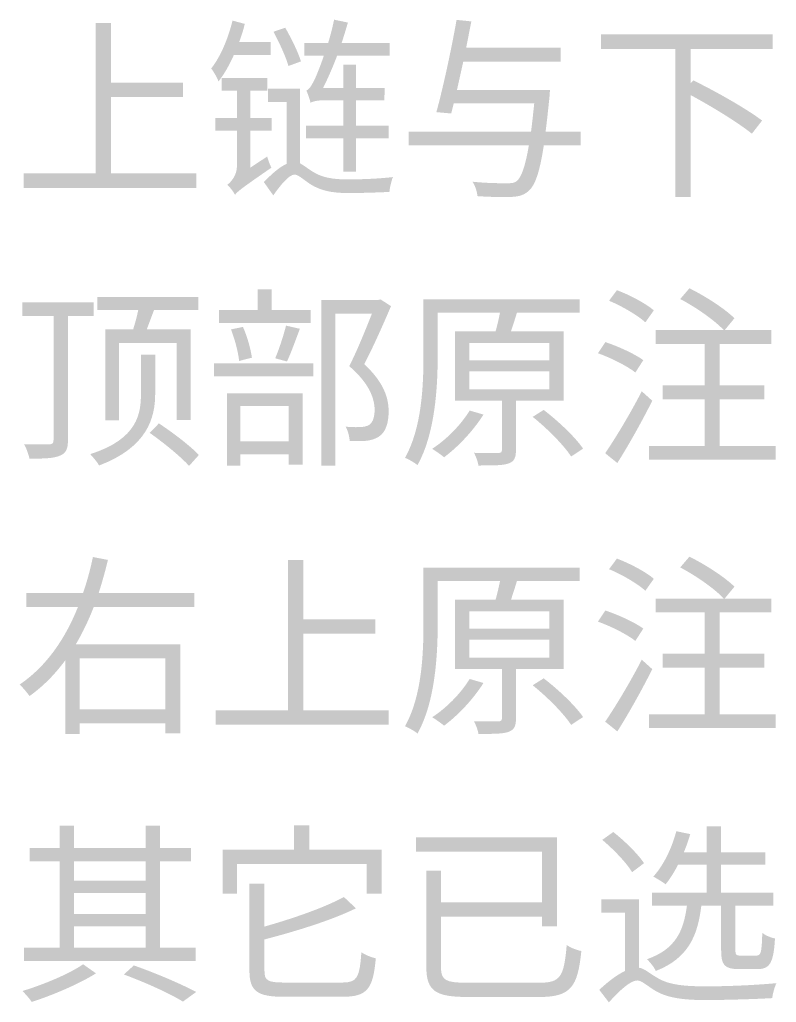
# Model space of a CAD drawing. Header units: millimetres. Extents: x -4600 to 229000, y -4300 to 19460.
# Drawn here: x 18591 to 19718, y 12172 to 13637 of the extents above; entities that cross this region are included whole.
import ezdxf

# ---------------------------------------------------------------- set-up
doc = ezdxf.new("R2010")
doc.units = ezdxf.units.MM
doc.header["$LTSCALE"] = 100
doc.layers.add('A-NOTE', color=7, linetype='Continuous', lineweight=18)

# ---------------------------------------------------------------- blocks, each defined once
blk = doc.blocks.new('A01_SHEET')
at = {"layer": 'A-NOTE'}
h = blk.add_hatch(color=256, dxfattribs=at)
edge = h.paths.add_edge_path()
edge.add_spline(control_points=[(18908.2, 13635.1), (18901.6, 13608.2), (18890.5, 13581.5), (18876.4, 13563.7)], knot_values=[0, 0, 0, 0, 1, 1, 1, 1], degree=3, periodic=0)
edge.add_spline(control_points=[(18876.4, 13563.7), (18880.1, 13559.2), (18885.9, 13549.1), (18887.3, 13544.5)], knot_values=[0, 0, 0, 0, 1, 1, 1, 1], degree=3, periodic=0)
edge.add_spline(control_points=[(18887.3, 13544.5), (18895.9, 13555.4), (18903.6, 13568.9), (18910.2, 13583.8)], knot_values=[0, 0, 0, 0, 1, 1, 1, 1], degree=3, periodic=0)
edge.add_line((18910.2, 13583.8), (18965.2, 13583.8))
edge.add_line((18965.2, 13583.8), (18965.2, 13603))
edge.add_line((18965.2, 13603), (18918, 13603))
edge.add_spline(control_points=[(18918, 13603), (18921.4, 13611.9), (18924.3, 13621), (18926.5, 13630.2)], knot_values=[0, 0, 0, 0, 1, 1, 1, 1], degree=3, periodic=0)
edge.add_line((18926.5, 13630.2), (18908.2, 13635.1))
h = blk.add_hatch(color=256, dxfattribs=at)
edge = h.paths.add_edge_path()
edge.add_line((19008.5, 13533.7), (18961.2, 13533.7))
edge.add_line((18961.2, 13533.7), (18961.2, 13513.9))
edge.add_line((18961.2, 13513.9), (18988.7, 13513.9))
edge.add_line((18988.7, 13513.9), (18988.7, 13421.6))
edge.add_spline(control_points=[(18988.7, 13421.6), (18978.1, 13416.8), (18966.4, 13406.5), (18954.9, 13394.4)], knot_values=[0, 0, 0, 0, 1, 1, 1, 1], degree=3, periodic=0)
edge.add_line((18954.9, 13394.4), (18968.9, 13374.7))
edge.add_spline(control_points=[(18968.9, 13374.7), (18980.1, 13390.4), (18992.4, 13405.6), (19000.5, 13405.6), (19006.2, 13405.6), (19013.9, 13398.2), (19023.7, 13391.6)], knot_values=[0, 0, 0, 0, 1, 1, 1, 2, 2, 2, 2], degree=3, periodic=0)
edge.add_spline(control_points=[(19023.7, 13391.6), (19038.9, 13381.8), (19056.3, 13378.1), (19080.4, 13378.1), (19097.6, 13378.1), (19126.8, 13379), (19142, 13379.8)], knot_values=[0, 0, 0, 0, 1, 1, 1, 2, 2, 2, 2], degree=3, periodic=0)
edge.add_spline(control_points=[(19142, 13379.8), (19142.3, 13385.8), (19144.9, 13396.1), (19147.1, 13401.9)], knot_values=[0, 0, 0, 0, 1, 1, 1, 1], degree=3, periodic=0)
edge.add_spline(control_points=[(19147.1, 13401.9), (19128.2, 13399.6), (19098.7, 13398.4), (19080.7, 13398.4), (19058.3, 13398.4), (19041.4, 13401), (19027.4, 13410.2), (19019.4, 13415.3), (19013.6, 13419.9), (19008.5, 13422.5)], knot_values=[0, 0, 0, 0, 1, 1, 1, 2, 2, 2, 3, 3, 3, 3], degree=3, periodic=0)
edge.add_line((19008.5, 13422.5), (19008.5, 13533.7))
edge = h.paths.add_edge_path(flags=0)
edge.add_line((19017.7, 13478.4), (19017.7, 13459.5))
edge.add_line((19017.7, 13459.5), (19073.2, 13459.5))
edge.add_line((19073.2, 13459.5), (19073.2, 13410.2))
edge.add_line((19073.2, 13410.2), (19092.4, 13410.2))
edge.add_line((19092.4, 13410.2), (19092.4, 13459.5))
edge.add_line((19092.4, 13459.5), (19140.8, 13459.5))
edge.add_line((19140.8, 13459.5), (19140.8, 13478.4))
edge.add_line((19140.8, 13478.4), (19092.4, 13478.4))
edge.add_line((19092.4, 13478.4), (19092.4, 13516.5))
edge.add_line((19092.4, 13516.5), (19134.5, 13516.5))
edge.add_line((19134.5, 13516.5), (19134.8, 13534.8))
edge.add_line((19134.8, 13534.8), (19092.4, 13534.8))
edge.add_line((19092.4, 13534.8), (19092.4, 13569.2))
edge.add_line((19092.4, 13569.2), (19073.2, 13569.2))
edge.add_line((19073.2, 13569.2), (19073.2, 13534.8))
edge.add_line((19073.2, 13534.8), (19043.2, 13534.8))
edge.add_spline(control_points=[(19043.2, 13534.8), (19050.3, 13549.1), (19057.5, 13565.5), (19064.1, 13582.9)], knot_values=[0, 0, 0, 0, 1, 1, 1, 1], degree=3, periodic=0)
edge.add_line((19064.1, 13582.9), (19142.3, 13582.9))
edge.add_line((19142.3, 13582.9), (19142.3, 13601.6))
edge.add_line((19142.3, 13601.6), (19070.7, 13601.6))
edge.add_spline(control_points=[(19070.7, 13601.6), (19074.1, 13611.9), (19077.2, 13622.2), (19080.1, 13632.2)], knot_values=[0, 0, 0, 0, 1, 1, 1, 1], degree=3, periodic=0)
edge.add_line((19080.1, 13632.2), (19059.5, 13636.5))
edge.add_spline(control_points=[(19059.5, 13636.5), (19057.2, 13624.8), (19054, 13612.7), (19050.6, 13601.6)], knot_values=[0, 0, 0, 0, 1, 1, 1, 1], degree=3, periodic=0)
edge.add_line((19050.6, 13601.6), (19015.1, 13601.6))
edge.add_line((19015.1, 13601.6), (19015.1, 13582.9))
edge.add_line((19015.1, 13582.9), (19044.3, 13582.9))
edge.add_spline(control_points=[(19044.3, 13582.9), (19039.1, 13567.5), (19034, 13555.2), (19031.7, 13550)], knot_values=[0, 0, 0, 0, 1, 1, 1, 1], degree=3, periodic=0)
edge.add_spline(control_points=[(19031.7, 13550), (19026.8, 13539.7), (19022.8, 13532.2), (19018.2, 13531.1)], knot_values=[0, 0, 0, 0, 1, 1, 1, 1], degree=3, periodic=0)
edge.add_spline(control_points=[(19018.2, 13531.1), (19020.5, 13525.9), (19023.7, 13516.5), (19024.5, 13512.5)], knot_values=[0, 0, 0, 0, 1, 1, 1, 1], degree=3, periodic=0)
edge.add_spline(control_points=[(19024.5, 13512.5), (19027.1, 13514.8), (19036, 13516.5), (19046.9, 13516.5)], knot_values=[0, 0, 0, 0, 1, 1, 1, 1], degree=3, periodic=0)
edge.add_line((19046.9, 13516.5), (19073.2, 13516.5))
edge.add_line((19073.2, 13516.5), (19073.2, 13478.4))
edge.add_line((19073.2, 13478.4), (19017.7, 13478.4))
h = blk.add_hatch(color=256, dxfattribs=at)
edge = h.paths.add_edge_path()
edge.add_spline(control_points=[(19242, 13636.2), (19234.5, 13593.3), (19221.6, 13533.7), (19211.9, 13498.7)], knot_values=[0, 0, 0, 0, 1, 1, 1, 1], degree=3, periodic=0)
edge.add_line((19211.9, 13498.7), (19234, 13496.7))
edge.add_line((19234, 13496.7), (19237.7, 13511.6))
edge.add_line((19237.7, 13511.6), (19357.7, 13511.6))
edge.add_spline(control_points=[(19357.7, 13511.6), (19356, 13495.6), (19354.6, 13481.8), (19352.9, 13469.5)], knot_values=[0, 0, 0, 0, 1, 1, 1, 1], degree=3, periodic=0)
edge.add_line((19352.9, 13469.5), (19170.6, 13469.5))
edge.add_line((19170.6, 13469.5), (19170.6, 13449.1))
edge.add_line((19170.6, 13449.1), (19349.7, 13449.1))
edge.add_spline(control_points=[(19349.7, 13449.1), (19344.5, 13418.2), (19338.8, 13402.2), (19331.9, 13396.1)], knot_values=[0, 0, 0, 0, 1, 1, 1, 1], degree=3, periodic=0)
edge.add_spline(control_points=[(19331.9, 13396.1), (19328.2, 13393), (19324.2, 13392.7), (19317, 13392.7), (19309, 13392.7), (19287.5, 13392.7), (19265.8, 13395)], knot_values=[0, 0, 0, 0, 1, 1, 1, 2, 2, 2, 2], degree=3, periodic=0)
edge.add_spline(control_points=[(19265.8, 13395), (19269.8, 13389), (19272.6, 13379.8), (19273.2, 13373.5)], knot_values=[0, 0, 0, 0, 1, 1, 1, 1], degree=3, periodic=0)
edge.add_spline(control_points=[(19273.2, 13373.5), (19293.8, 13372.1), (19314.5, 13371.8), (19324.8, 13372.4)], knot_values=[0, 0, 0, 0, 1, 1, 1, 1], degree=3, periodic=0)
edge.add_spline(control_points=[(19324.8, 13372.4), (19336.2, 13373.2), (19343.1, 13375.2), (19350.6, 13382.4), (19359.7, 13391.3), (19366, 13410.5), (19372, 13449.1)], knot_values=[0, 0, 0, 0, 1, 1, 1, 2, 2, 2, 2], degree=3, periodic=0)
edge.add_line((19372, 13449.1), (19427.1, 13449.1))
edge.add_line((19427.1, 13449.1), (19427.1, 13469.5))
edge.add_line((19427.1, 13469.5), (19374.6, 13469.5))
edge.add_spline(control_points=[(19374.6, 13469.5), (19376.6, 13484.4), (19378.3, 13501.3), (19380.4, 13521.1), (19380.6, 13524.2), (19381.2, 13531.7), (19381.2, 13531.7)], knot_values=[0, 0, 0, 0, 1, 1, 1, 2, 2, 2, 2], degree=3, periodic=0)
edge.add_line((19381.2, 13531.7), (19242.6, 13531.7))
edge.add_line((19242.6, 13531.7), (19252, 13574.1))
edge.add_line((19252, 13574.1), (19397, 13574.1))
edge.add_line((19397, 13574.1), (19397, 13594.7))
edge.add_line((19397, 13594.7), (19256.3, 13594.7))
edge.add_line((19256.3, 13594.7), (19264, 13633.9))
edge.add_line((19264, 13633.9), (19242, 13636.2))
for points in [[(18704.5, 13631.4), (18704.5, 13407.3), (18596.8, 13407.3), (18596.8, 13385.8), (18854.4, 13385.8), (18854.4, 13407.3), (18727.1, 13407.3), (18727.1, 13521.3), (18834.6, 13521.3), (18834.6, 13542.8), (18727.1, 13542.8), (18727.1, 13631.4), (18704.5, 13631.4)], [(18945.5, 13234.5), (18945.5, 13203.9), (18887.9, 13203.9), (18887.9, 13184.7), (19024.8, 13184.7), (19024.8, 13203.9), (18966.4, 13203.9), (18966.4, 13234.5), (18945.5, 13234.5)], [(18880.7, 13124.5), (18880.7, 13105), (19028.8, 13105), (19028.8, 13124.5), (18880.7, 13124.5)], [(18991, 12831.4), (18991, 12607.3), (18883.3, 12607.3), (18883.3, 12585.8), (19140.8, 12585.8), (19140.8, 12607.3), (19013.6, 12607.3), (19013.6, 12721.3), (19121.1, 12721.3), (19121.1, 12742.8), (19013.6, 12742.8), (19013.6, 12831.4), (18991, 12831.4)], [(18893.3, 12399.6), (18893.3, 12333.9), (18914.8, 12333.9), (18914.8, 12378.4), (19107.9, 12378.4), (19107.9, 12333.9), (19130.2, 12333.9), (19130.2, 12399.6), (19022.8, 12399.6), (19022.8, 12435.9), (18999.6, 12435.9), (18999.6, 12399.6), (18893.3, 12399.6)]]:
    blk.add_hatch(color=256, dxfattribs=at).paths.add_polyline_path(points)
h = blk.add_hatch(color=256, dxfattribs=at)
edge = h.paths.add_edge_path()
edge.add_spline(control_points=[(18969.2, 13618.5), (18977.8, 13602.7), (18987.6, 13581.2), (18991.6, 13567.5)], knot_values=[0, 0, 0, 0, 1, 1, 1, 1], degree=3, periodic=0)
edge.add_line((18991.6, 13567.5), (19010.2, 13574.3))
edge.add_spline(control_points=[(19010.2, 13574.3), (19005.9, 13588.1), (18995.9, 13608.7), (18986.7, 13624.5)], knot_values=[0, 0, 0, 0, 1, 1, 1, 1], degree=3, periodic=0)
edge.add_line((18986.7, 13624.5), (18969.2, 13618.5))
h = blk.add_hatch(color=256, dxfattribs=at)
edge = h.paths.add_edge_path()
edge.add_line((19457.4, 13614.5), (19457.4, 13593))
edge.add_line((19457.4, 13593), (19568, 13593))
edge.add_line((19568, 13593), (19568, 13372.4))
edge.add_line((19568, 13372.4), (19590.6, 13372.4))
edge.add_line((19590.6, 13372.4), (19590.6, 13524.2))
edge.add_spline(control_points=[(19590.6, 13524.2), (19623.6, 13506.4), (19662, 13482.7), (19682, 13466.6)], knot_values=[0, 0, 0, 0, 1, 1, 1, 1], degree=3, periodic=0)
edge.add_line((19682, 13466.6), (19697.2, 13486.1))
edge.add_spline(control_points=[(19697.2, 13486.1), (19674.3, 13503.6), (19628.7, 13529.4), (19594.7, 13546)], knot_values=[0, 0, 0, 0, 1, 1, 1, 1], degree=3, periodic=0)
edge.add_line((19594.7, 13546), (19590.6, 13541.4))
edge.add_line((19590.6, 13541.4), (19590.6, 13593))
edge.add_line((19590.6, 13593), (19712.7, 13593))
edge.add_line((19712.7, 13593), (19712.7, 13614.5))
edge.add_line((19712.7, 13614.5), (19457.4, 13614.5))
h = blk.add_hatch(color=256, dxfattribs=at)
edge = h.paths.add_edge_path()
edge.add_line((18882.4, 13490.1), (18882.4, 13471.2))
edge.add_line((18882.4, 13471.2), (18914.8, 13471.2))
edge.add_line((18914.8, 13471.2), (18914.8, 13417.9))
edge.add_spline(control_points=[(18914.8, 13417.9), (18914.8, 13404.2), (18905.6, 13394.4), (18900.5, 13390.4)], knot_values=[0, 0, 0, 0, 1, 1, 1, 1], degree=3, periodic=0)
edge.add_spline(control_points=[(18900.5, 13390.4), (18904.2, 13387), (18909.9, 13379.8), (18911.9, 13375.5)], knot_values=[0, 0, 0, 0, 1, 1, 1, 1], degree=3, periodic=0)
edge.add_spline(control_points=[(18911.9, 13375.5), (18915.9, 13380.7), (18922.8, 13386.1), (18966.1, 13415.9)], knot_values=[0, 0, 0, 0, 1, 1, 1, 1], degree=3, periodic=0)
edge.add_spline(control_points=[(18966.1, 13415.9), (18964.1, 13419.9), (18961.2, 13427.4), (18959.8, 13432.5)], knot_values=[0, 0, 0, 0, 1, 1, 1, 1], degree=3, periodic=0)
edge.add_line((18959.8, 13432.5), (18934.6, 13415.9))
edge.add_line((18934.6, 13415.9), (18934.6, 13471.2))
edge.add_line((18934.6, 13471.2), (18966.4, 13471.2))
edge.add_line((18966.4, 13471.2), (18966.4, 13490.1))
edge.add_line((18966.4, 13490.1), (18934.6, 13490.1))
edge.add_line((18934.6, 13490.1), (18934.6, 13530.5))
edge.add_line((18934.6, 13530.5), (18960.1, 13530.5))
edge.add_line((18960.1, 13530.5), (18960.1, 13549.4))
edge.add_line((18960.1, 13549.4), (18892.2, 13549.4))
edge.add_line((18892.2, 13549.4), (18892.2, 13530.5))
edge.add_line((18892.2, 13530.5), (18914.8, 13530.5))
edge.add_line((18914.8, 13530.5), (18914.8, 13490.1))
edge.add_line((18914.8, 13490.1), (18882.4, 13490.1))
h = blk.add_hatch(color=256, dxfattribs=at)
edge = h.paths.add_edge_path()
edge.add_spline(control_points=[(19469.2, 13217.6), (19488.6, 13209.6), (19511.9, 13195.8), (19523.3, 13185.5)], knot_values=[0, 0, 0, 0, 1, 1, 1, 1], degree=3, periodic=0)
edge.add_line((19523.3, 13185.5), (19535.9, 13203.3))
edge.add_spline(control_points=[(19535.9, 13203.3), (19523.9, 13213.6), (19500.1, 13226.2), (19480.9, 13233.4)], knot_values=[0, 0, 0, 0, 1, 1, 1, 1], degree=3, periodic=0)
edge.add_line((19480.9, 13233.4), (19469.2, 13217.6))
h = blk.add_hatch(color=256, dxfattribs=at)
edge = h.paths.add_edge_path()
edge.add_line((19538.5, 13173.8), (19538.5, 13153.1))
edge.add_line((19538.5, 13153.1), (19611.8, 13153.1))
edge.add_line((19611.8, 13153.1), (19611.8, 13091.8))
edge.add_line((19611.8, 13091.8), (19549.1, 13091.8))
edge.add_line((19549.1, 13091.8), (19549.1, 13070.9))
edge.add_line((19549.1, 13070.9), (19611.8, 13070.9))
edge.add_line((19611.8, 13070.9), (19611.8, 13001.3))
edge.add_line((19611.8, 13001.3), (19528.8, 13001.3))
edge.add_line((19528.8, 13001.3), (19528.8, 12981))
edge.add_line((19528.8, 12981), (19717.3, 12981))
edge.add_line((19717.3, 12981), (19717.3, 13001.3))
edge.add_line((19717.3, 13001.3), (19633.9, 13001.3))
edge.add_line((19633.9, 13001.3), (19633.9, 13070.9))
edge.add_line((19633.9, 13070.9), (19700.7, 13070.9))
edge.add_line((19700.7, 13070.9), (19700.7, 13091.8))
edge.add_line((19700.7, 13091.8), (19633.9, 13091.8))
edge.add_line((19633.9, 13091.8), (19633.9, 13153.1))
edge.add_line((19633.9, 13153.1), (19711, 13153.1))
edge.add_line((19711, 13153.1), (19711, 13173.8))
edge.add_line((19711, 13173.8), (19641.4, 13173.8))
edge.add_line((19641.4, 13173.8), (19656, 13191.5))
edge.add_spline(control_points=[(19656, 13191.5), (19641.9, 13205.6), (19612.7, 13224.5), (19588.9, 13236.2)], knot_values=[0, 0, 0, 0, 1, 1, 1, 1], degree=3, periodic=0)
edge.add_line((19588.9, 13236.2), (19575.2, 13220.2))
edge.add_spline(control_points=[(19575.2, 13220.2), (19598.7, 13207.9), (19626.5, 13188.4), (19640.2, 13173.8)], knot_values=[0, 0, 0, 0, 1, 1, 1, 1], degree=3, periodic=0)
edge.add_line((19640.2, 13173.8), (19538.5, 13173.8))
h = blk.add_hatch(color=256, dxfattribs=at)
edge = h.paths.add_edge_path()
edge.add_line((18595.1, 13215.3), (18595.1, 13195))
edge.add_line((18595.1, 13195), (18641.5, 13195))
edge.add_line((18641.5, 13195), (18641.5, 13009.6))
edge.add_spline(control_points=[(18641.5, 13009.6), (18641.5, 13005), (18640.1, 13003.9), (18635.2, 13003.6), (18630.6, 13003.3), (18615.1, 13003.3), (18597.7, 13003.9)], knot_values=[0, 0, 0, 0, 1, 1, 1, 2, 2, 2, 2], degree=3, periodic=0)
edge.add_spline(control_points=[(18597.7, 13003.9), (18601.1, 12997.9), (18604.5, 12988.1), (18605.7, 12982.4)], knot_values=[0, 0, 0, 0, 1, 1, 1, 1], degree=3, periodic=0)
edge.add_spline(control_points=[(18605.7, 12982.4), (18628.6, 12982.1), (18642.6, 12983), (18650.9, 12986.7)], knot_values=[0, 0, 0, 0, 1, 1, 1, 1], degree=3, periodic=0)
edge.add_spline(control_points=[(18650.9, 12986.7), (18659.8, 12990.1), (18663, 12996.4), (18663, 13009.6)], knot_values=[0, 0, 0, 0, 1, 1, 1, 1], degree=3, periodic=0)
edge.add_line((18663, 13009.6), (18663, 13195))
edge.add_line((18663, 13195), (18701.4, 13195))
edge.add_line((18701.4, 13195), (18701.4, 13215.3))
edge.add_line((18701.4, 13215.3), (18595.1, 13215.3))
h = blk.add_hatch(color=256, dxfattribs=at)
edge = h.paths.add_edge_path()
edge.add_line((18718.6, 13174.9), (18718.6, 13039.4))
edge.add_line((18718.6, 13039.4), (18738.9, 13039.4))
edge.add_line((18738.9, 13039.4), (18738.9, 13154.6))
edge.add_line((18738.9, 13154.6), (18825.1, 13154.6))
edge.add_line((18825.1, 13154.6), (18825.1, 13040))
edge.add_line((18825.1, 13040), (18846, 13040))
edge.add_line((18846, 13040), (18846, 13174.9))
edge.add_line((18846, 13174.9), (18780.4, 13174.9))
edge.add_line((18780.4, 13174.9), (18791.3, 13203.9))
edge.add_line((18791.3, 13203.9), (18857.5, 13203.9))
edge.add_line((18857.5, 13203.9), (18857.5, 13223))
edge.add_line((18857.5, 13223), (18706.8, 13223))
edge.add_line((18706.8, 13223), (18706.8, 13203.9))
edge.add_line((18706.8, 13203.9), (18767.8, 13203.9))
edge.add_spline(control_points=[(18767.8, 13203.9), (18765.8, 13194.4), (18763, 13183.8), (18760.1, 13174.9)], knot_values=[0, 0, 0, 0, 1, 1, 1, 1], degree=3, periodic=0)
edge.add_line((18760.1, 13174.9), (18718.6, 13174.9))
edge = h.paths.add_edge_path(flags=0)
edge.add_line((18771.8, 13137.1), (18771.8, 13079.5))
edge.add_spline(control_points=[(18771.8, 13079.5), (18771.8, 13049.7), (18767, 13011.6), (18696.2, 12989)], knot_values=[0, 0, 0, 0, 1, 1, 1, 1], degree=3, periodic=0)
edge.add_spline(control_points=[(18696.2, 12989), (18700.5, 12984.4), (18706.8, 12977), (18709.4, 12972.1)], knot_values=[0, 0, 0, 0, 1, 1, 1, 1], degree=3, periodic=0)
edge.add_spline(control_points=[(18709.4, 12972.1), (18781.3, 12999.3), (18793, 13043.1), (18793, 13079.2)], knot_values=[0, 0, 0, 0, 1, 1, 1, 1], degree=3, periodic=0)
edge.add_line((18793, 13079.2), (18793, 13137.1))
edge.add_line((18793, 13137.1), (18771.8, 13137.1))
h = blk.add_hatch(color=256, dxfattribs=at)
edge = h.paths.add_edge_path()
edge.add_line((19040.6, 13218.8), (19040.6, 12972.1))
edge.add_line((19040.6, 12972.1), (19061.5, 12972.1))
edge.add_line((19061.5, 12972.1), (19061.5, 13198.4))
edge.add_line((19061.5, 13198.4), (19115.9, 13198.4))
edge.add_spline(control_points=[(19115.9, 13198.4), (19106.8, 13175.5), (19094.4, 13144.3), (19082.1, 13120.2)], knot_values=[0, 0, 0, 0, 1, 1, 1, 1], degree=3, periodic=0)
edge.add_spline(control_points=[(19082.1, 13120.2), (19111.3, 13095), (19119.6, 13073.2), (19119.9, 13055.5)], knot_values=[0, 0, 0, 0, 1, 1, 1, 1], degree=3, periodic=0)
edge.add_spline(control_points=[(19119.9, 13055.5), (19119.9, 13044.8), (19117.6, 13036.5), (19111.6, 13032.5)], knot_values=[0, 0, 0, 0, 1, 1, 1, 1], degree=3, periodic=0)
edge.add_spline(control_points=[(19111.6, 13032.5), (19108.2, 13030.5), (19103.9, 13029.7), (19099, 13029.4), (19093.6, 13029.1), (19085.3, 13029.1), (19076.7, 13030)], knot_values=[0, 0, 0, 0, 1, 1, 1, 2, 2, 2, 2], degree=3, periodic=0)
edge.add_spline(control_points=[(19076.7, 13030), (19080.4, 13023.6), (19082.4, 13014.8), (19082.7, 13008.8)], knot_values=[0, 0, 0, 0, 1, 1, 1, 1], degree=3, periodic=0)
edge.add_spline(control_points=[(19082.7, 13008.8), (19091.3, 13008.2), (19100.5, 13008.2), (19107.9, 13009), (19115.1, 13009.9), (19121.4, 13011.9), (19126.5, 13015.3), (19136.5, 13021.9), (19140.8, 13035.4), (19140.8, 13053.2), (19140.6, 13073.5), (19133.4, 13096.1), (19104.5, 13123.1)], knot_values=[0, 0, 0, 0, 1, 1, 1, 2, 2, 2, 3, 3, 3, 4, 4, 4, 4], degree=3, periodic=0)
edge.add_spline(control_points=[(19104.5, 13123.1), (19117.9, 13149.1), (19132.8, 13182.4), (19144.3, 13209.6)], knot_values=[0, 0, 0, 0, 1, 1, 1, 1], degree=3, periodic=0)
edge.add_line((19144.3, 13209.6), (19128.8, 13219.6))
edge.add_line((19128.8, 13219.6), (19125.1, 13218.8))
edge.add_line((19125.1, 13218.8), (19040.6, 13218.8))
h = blk.add_hatch(color=256, dxfattribs=at)
edge = h.paths.add_edge_path()
edge.add_line((19239.7, 13172.1), (19239.7, 13068.6))
edge.add_line((19239.7, 13068.6), (19309.6, 13068.6))
edge.add_line((19309.6, 13068.6), (19309.6, 12995.6))
edge.add_spline(control_points=[(19309.6, 12995.6), (19309.6, 12992.1), (19308.4, 12991), (19304.1, 12990.7)], knot_values=[0, 0, 0, 0, 1, 1, 1, 1], degree=3, periodic=0)
edge.add_spline(control_points=[(19304.1, 12990.7), (19299.8, 12990.7), (19285, 12990.7), (19268, 12991)], knot_values=[0, 0, 0, 0, 1, 1, 1, 1], degree=3, periodic=0)
edge.add_spline(control_points=[(19268, 12991), (19270.9, 12985.5), (19273.8, 12977.5), (19274.6, 12972.1)], knot_values=[0, 0, 0, 0, 1, 1, 1, 1], degree=3, periodic=0)
edge.add_spline(control_points=[(19274.6, 12972.1), (19297, 12972.1), (19311, 12972.1), (19319.6, 12975.2), (19328.2, 12978.4), (19330.5, 12984.1), (19330.5, 12995.3)], knot_values=[0, 0, 0, 0, 1, 1, 1, 2, 2, 2, 2], degree=3, periodic=0)
edge.add_line((19330.5, 12995.3), (19330.5, 13068.6))
edge.add_line((19330.5, 13068.6), (19401.8, 13068.6))
edge.add_line((19401.8, 13068.6), (19401.8, 13172.1))
edge.add_line((19401.8, 13172.1), (19323.1, 13172.1))
edge.add_spline(control_points=[(19323.1, 13172.1), (19325.9, 13180.6), (19329.1, 13190.4), (19331.9, 13199.8)], knot_values=[0, 0, 0, 0, 1, 1, 1, 1], degree=3, periodic=0)
edge.add_line((19331.9, 13199.8), (19425.3, 13199.8))
edge.add_line((19425.3, 13199.8), (19425.3, 13219.9))
edge.add_line((19425.3, 13219.9), (19192.7, 13219.9))
edge.add_line((19192.7, 13219.9), (19192.7, 13136.8))
edge.add_spline(control_points=[(19192.7, 13136.8), (19192.7, 13091.8), (19190.4, 13028.5), (19165.2, 12983.5)], knot_values=[0, 0, 0, 0, 1, 1, 1, 1], degree=3, periodic=0)
edge.add_spline(control_points=[(19165.2, 12983.5), (19170.4, 12981.5), (19179.8, 12976.1), (19183.8, 12972.7)], knot_values=[0, 0, 0, 0, 1, 1, 1, 1], degree=3, periodic=0)
edge.add_spline(control_points=[(19183.8, 12972.7), (19210.2, 13019.6), (19213.9, 13089.3), (19213.9, 13136.8)], knot_values=[0, 0, 0, 0, 1, 1, 1, 1], degree=3, periodic=0)
edge.add_line((19213.9, 13136.8), (19213.9, 13199.8))
edge.add_line((19213.9, 13199.8), (19306.7, 13199.8))
edge.add_spline(control_points=[(19306.7, 13199.8), (19305, 13191.5), (19302.7, 13180.9), (19300.1, 13172.1)], knot_values=[0, 0, 0, 0, 1, 1, 1, 1], degree=3, periodic=0)
edge.add_line((19300.1, 13172.1), (19239.7, 13172.1))
edge = h.paths.add_edge_path(flags=0)
edge.add_spline(control_points=[(19261.5, 13054), (19248.3, 13032.5), (19227.1, 13010.8), (19205.6, 12997)], knot_values=[0, 0, 0, 0, 1, 1, 1, 1], degree=3, periodic=0)
edge.add_spline(control_points=[(19205.6, 12997), (19210.8, 12993.9), (19219.3, 12987.8), (19223.4, 12984.4)], knot_values=[0, 0, 0, 0, 1, 1, 1, 1], degree=3, periodic=0)
edge.add_spline(control_points=[(19223.4, 12984.4), (19244.3, 12999.9), (19266.9, 13023.9), (19282.1, 13048)], knot_values=[0, 0, 0, 0, 1, 1, 1, 1], degree=3, periodic=0)
edge.add_line((19282.1, 13048), (19261.5, 13054))
edge = h.paths.add_edge_path(flags=0)
edge.add_spline(control_points=[(19355.4, 13044.6), (19376.9, 13027.4), (19401.8, 13002.4), (19412.7, 12985.5)], knot_values=[0, 0, 0, 0, 1, 1, 1, 1], degree=3, periodic=0)
edge.add_line((19412.7, 12985.5), (19430.5, 12997.3))
edge.add_spline(control_points=[(19430.5, 12997.3), (19418.7, 13014.5), (19393.5, 13038.3), (19371.8, 13054.9)], knot_values=[0, 0, 0, 0, 1, 1, 1, 1], degree=3, periodic=0)
edge.add_line((19371.8, 13054.9), (19355.4, 13044.6))
h.paths.add_polyline_path([(19260.9, 13112.5), (19380.1, 13112.5), (19380.1, 13085.8), (19260.9, 13085.8), (19260.9, 13112.5)], flags=0)
h.paths.add_polyline_path([(19260.9, 13154.9), (19380.1, 13154.9), (19380.1, 13128.8), (19260.9, 13128.8), (19260.9, 13154.9)], flags=0)
h = blk.add_hatch(color=256, dxfattribs=at)
edge = h.paths.add_edge_path()
edge.add_spline(control_points=[(18987.9, 13180.6), (18984.4, 13166.3), (18977.5, 13145.1), (18971.8, 13131.9)], knot_values=[0, 0, 0, 0, 1, 1, 1, 1], degree=3, periodic=0)
edge.add_line((18971.8, 13131.9), (18989.3, 13127.1))
edge.add_spline(control_points=[(18989.3, 13127.1), (18995.3, 13139.7), (19002.2, 13158.9), (19008.5, 13175.8)], knot_values=[0, 0, 0, 0, 1, 1, 1, 1], degree=3, periodic=0)
edge.add_line((19008.5, 13175.8), (18987.9, 13180.6))
h = blk.add_hatch(color=256, dxfattribs=at)
edge = h.paths.add_edge_path()
edge.add_spline(control_points=[(18905.9, 13174.9), (18911.7, 13160), (18916.8, 13140.8), (18918, 13127.9)], knot_values=[0, 0, 0, 0, 1, 1, 1, 1], degree=3, periodic=0)
edge.add_line((18918, 13127.9), (18937.1, 13132.8))
edge.add_spline(control_points=[(18937.1, 13132.8), (18935.4, 13145.1), (18930.3, 13164.3), (18923.7, 13178.6)], knot_values=[0, 0, 0, 0, 1, 1, 1, 1], degree=3, periodic=0)
edge.add_line((18923.7, 13178.6), (18905.9, 13174.9))
h = blk.add_hatch(color=256, dxfattribs=at)
edge = h.paths.add_edge_path()
edge.add_spline(control_points=[(19452.6, 13139.4), (19472.3, 13132.5), (19496.4, 13120.2), (19508.4, 13110.7)], knot_values=[0, 0, 0, 0, 1, 1, 1, 1], degree=3, periodic=0)
edge.add_line((19508.4, 13110.7), (19520.2, 13129.1))
edge.add_spline(control_points=[(19520.2, 13129.1), (19507.8, 13138.2), (19482.9, 13149.7), (19463.7, 13156)], knot_values=[0, 0, 0, 0, 1, 1, 1, 1], degree=3, periodic=0)
edge.add_line((19463.7, 13156), (19452.6, 13139.4))
h = blk.add_hatch(color=256, dxfattribs=at)
h.paths.add_polyline_path([(18899.9, 13079.8), (18899.9, 12971.8), (18920, 12971.8), (18920, 12988.7), (18991.9, 12988.7), (18991.9, 12973.2), (19012.8, 12973.2), (19012.8, 13079.8), (18899.9, 13079.8)])
h.paths.add_polyline_path([(18920, 13007.9), (18920, 13060.9), (18991.9, 13060.9), (18991.9, 13007.9), (18920, 13007.9)], flags=0)
h = blk.add_hatch(color=256, dxfattribs=at)
edge = h.paths.add_edge_path()
edge.add_line((19463.4, 12990.4), (19481.5, 12975.8))
edge.add_spline(control_points=[(19481.5, 12975.8), (19498.4, 13002.4), (19518.4, 13038.3), (19533.6, 13068.6)], knot_values=[0, 0, 0, 0, 1, 1, 1, 1], degree=3, periodic=0)
edge.add_line((19533.6, 13068.6), (19517.9, 13082.7))
edge.add_spline(control_points=[(19517.9, 13082.7), (19501.3, 13050.3), (19478.6, 13012.5), (19463.4, 12990.4)], knot_values=[0, 0, 0, 0, 1, 1, 1, 1], degree=3, periodic=0)
h = blk.add_hatch(color=256, dxfattribs=at)
edge = h.paths.add_edge_path()
edge.add_spline(control_points=[(18784.7, 13020.8), (18805.4, 13006.2), (18831.1, 12985.3), (18843.5, 12971.5)], knot_values=[0, 0, 0, 0, 1, 1, 1, 1], degree=3, periodic=0)
edge.add_line((18843.5, 12971.5), (18858.1, 12987.8))
edge.add_spline(control_points=[(18858.1, 12987.8), (18845.2, 13001.3), (18819.1, 13021.4), (18798.5, 13034.8)], knot_values=[0, 0, 0, 0, 1, 1, 1, 1], degree=3, periodic=0)
edge.add_line((18798.5, 13034.8), (18784.7, 13020.8))
h = blk.add_hatch(color=256, dxfattribs=at)
edge = h.paths.add_edge_path()
edge.add_spline(control_points=[(18700.2, 12835.7), (18696.5, 12817.9), (18691.6, 12799.8), (18685.6, 12782.1)], knot_values=[0, 0, 0, 0, 1, 1, 1, 1], degree=3, periodic=0)
edge.add_line((18685.6, 12782.1), (18600.8, 12782.1))
edge.add_line((18600.8, 12782.1), (18600.8, 12761.2))
edge.add_line((18600.8, 12761.2), (18677.9, 12761.2))
edge.add_spline(control_points=[(18677.9, 12761.2), (18659.5, 12715.3), (18632, 12673.5), (18591.1, 12645.7)], knot_values=[0, 0, 0, 0, 1, 1, 1, 1], degree=3, periodic=0)
edge.add_spline(control_points=[(18591.1, 12645.7), (18595.6, 12641.4), (18602.2, 12633.7), (18605.7, 12628.5)], knot_values=[0, 0, 0, 0, 1, 1, 1, 1], degree=3, periodic=0)
edge.add_spline(control_points=[(18605.7, 12628.5), (18626.6, 12643.4), (18644.1, 12661.5), (18659, 12681.8)], knot_values=[0, 0, 0, 0, 1, 1, 1, 1], degree=3, periodic=0)
edge.add_line((18659, 12681.8), (18659, 12571.8))
edge.add_line((18659, 12571.8), (18680.5, 12571.8))
edge.add_line((18680.5, 12571.8), (18680.5, 12587.8))
edge.add_line((18680.5, 12587.8), (18807.9, 12587.8))
edge.add_line((18807.9, 12587.8), (18807.9, 12573.2))
edge.add_line((18807.9, 12573.2), (18830.3, 12573.2))
edge.add_line((18830.3, 12573.2), (18830.3, 12705.6))
edge.add_line((18830.3, 12705.6), (18674.7, 12705.6))
edge.add_spline(control_points=[(18674.7, 12705.6), (18685, 12723.1), (18693.9, 12741.7), (18701.4, 12761.2)], knot_values=[0, 0, 0, 0, 1, 1, 1, 1], degree=3, periodic=0)
edge.add_line((18701.4, 12761.2), (18851.2, 12761.2))
edge.add_line((18851.2, 12761.2), (18851.2, 12782.1))
edge.add_line((18851.2, 12782.1), (18708.8, 12782.1))
edge.add_spline(control_points=[(18708.8, 12782.1), (18714, 12798.4), (18718.6, 12814.7), (18722.6, 12831.4)], knot_values=[0, 0, 0, 0, 1, 1, 1, 1], degree=3, periodic=0)
edge.add_line((18722.6, 12831.4), (18700.2, 12835.7))
h.paths.add_polyline_path([(18680.5, 12608.8), (18680.5, 12684.7), (18807.9, 12684.7), (18807.9, 12608.8), (18680.5, 12608.8)], flags=0)
h = blk.add_hatch(color=256, dxfattribs=at)
edge = h.paths.add_edge_path()
edge.add_spline(control_points=[(19469.2, 12817.6), (19488.6, 12809.6), (19511.9, 12795.8), (19523.3, 12785.5)], knot_values=[0, 0, 0, 0, 1, 1, 1, 1], degree=3, periodic=0)
edge.add_line((19523.3, 12785.5), (19535.9, 12803.3))
edge.add_spline(control_points=[(19535.9, 12803.3), (19523.9, 12813.6), (19500.1, 12826.2), (19480.9, 12833.4)], knot_values=[0, 0, 0, 0, 1, 1, 1, 1], degree=3, periodic=0)
edge.add_line((19480.9, 12833.4), (19469.2, 12817.6))
h = blk.add_hatch(color=256, dxfattribs=at)
edge = h.paths.add_edge_path()
edge.add_line((19538.5, 12773.8), (19538.5, 12753.1))
edge.add_line((19538.5, 12753.1), (19611.8, 12753.1))
edge.add_line((19611.8, 12753.1), (19611.8, 12691.8))
edge.add_line((19611.8, 12691.8), (19549.1, 12691.8))
edge.add_line((19549.1, 12691.8), (19549.1, 12670.9))
edge.add_line((19549.1, 12670.9), (19611.8, 12670.9))
edge.add_line((19611.8, 12670.9), (19611.8, 12601.3))
edge.add_line((19611.8, 12601.3), (19528.8, 12601.3))
edge.add_line((19528.8, 12601.3), (19528.8, 12581))
edge.add_line((19528.8, 12581), (19717.3, 12581))
edge.add_line((19717.3, 12581), (19717.3, 12601.3))
edge.add_line((19717.3, 12601.3), (19633.9, 12601.3))
edge.add_line((19633.9, 12601.3), (19633.9, 12670.9))
edge.add_line((19633.9, 12670.9), (19700.7, 12670.9))
edge.add_line((19700.7, 12670.9), (19700.7, 12691.8))
edge.add_line((19700.7, 12691.8), (19633.9, 12691.8))
edge.add_line((19633.9, 12691.8), (19633.9, 12753.1))
edge.add_line((19633.9, 12753.1), (19711, 12753.1))
edge.add_line((19711, 12753.1), (19711, 12773.8))
edge.add_line((19711, 12773.8), (19641.4, 12773.8))
edge.add_line((19641.4, 12773.8), (19656, 12791.5))
edge.add_spline(control_points=[(19656, 12791.5), (19641.9, 12805.6), (19612.7, 12824.5), (19588.9, 12836.2)], knot_values=[0, 0, 0, 0, 1, 1, 1, 1], degree=3, periodic=0)
edge.add_line((19588.9, 12836.2), (19575.2, 12820.2))
edge.add_spline(control_points=[(19575.2, 12820.2), (19598.7, 12807.9), (19626.5, 12788.4), (19640.2, 12773.8)], knot_values=[0, 0, 0, 0, 1, 1, 1, 1], degree=3, periodic=0)
edge.add_line((19640.2, 12773.8), (19538.5, 12773.8))
h = blk.add_hatch(color=256, dxfattribs=at)
edge = h.paths.add_edge_path()
edge.add_line((19239.7, 12772.1), (19239.7, 12668.6))
edge.add_line((19239.7, 12668.6), (19309.6, 12668.6))
edge.add_line((19309.6, 12668.6), (19309.6, 12595.6))
edge.add_spline(control_points=[(19309.6, 12595.6), (19309.6, 12592.1), (19308.4, 12591), (19304.1, 12590.7)], knot_values=[0, 0, 0, 0, 1, 1, 1, 1], degree=3, periodic=0)
edge.add_spline(control_points=[(19304.1, 12590.7), (19299.8, 12590.7), (19285, 12590.7), (19268, 12591)], knot_values=[0, 0, 0, 0, 1, 1, 1, 1], degree=3, periodic=0)
edge.add_spline(control_points=[(19268, 12591), (19270.9, 12585.5), (19273.8, 12577.5), (19274.6, 12572.1)], knot_values=[0, 0, 0, 0, 1, 1, 1, 1], degree=3, periodic=0)
edge.add_spline(control_points=[(19274.6, 12572.1), (19297, 12572.1), (19311, 12572.1), (19319.6, 12575.2), (19328.2, 12578.4), (19330.5, 12584.1), (19330.5, 12595.3)], knot_values=[0, 0, 0, 0, 1, 1, 1, 2, 2, 2, 2], degree=3, periodic=0)
edge.add_line((19330.5, 12595.3), (19330.5, 12668.6))
edge.add_line((19330.5, 12668.6), (19401.8, 12668.6))
edge.add_line((19401.8, 12668.6), (19401.8, 12772.1))
edge.add_line((19401.8, 12772.1), (19323.1, 12772.1))
edge.add_spline(control_points=[(19323.1, 12772.1), (19325.9, 12780.6), (19329.1, 12790.4), (19331.9, 12799.8)], knot_values=[0, 0, 0, 0, 1, 1, 1, 1], degree=3, periodic=0)
edge.add_line((19331.9, 12799.8), (19425.3, 12799.8))
edge.add_line((19425.3, 12799.8), (19425.3, 12819.9))
edge.add_line((19425.3, 12819.9), (19192.7, 12819.9))
edge.add_line((19192.7, 12819.9), (19192.7, 12736.8))
edge.add_spline(control_points=[(19192.7, 12736.8), (19192.7, 12691.8), (19190.4, 12628.5), (19165.2, 12583.5)], knot_values=[0, 0, 0, 0, 1, 1, 1, 1], degree=3, periodic=0)
edge.add_spline(control_points=[(19165.2, 12583.5), (19170.4, 12581.5), (19179.8, 12576.1), (19183.8, 12572.7)], knot_values=[0, 0, 0, 0, 1, 1, 1, 1], degree=3, periodic=0)
edge.add_spline(control_points=[(19183.8, 12572.7), (19210.2, 12619.6), (19213.9, 12689.3), (19213.9, 12736.8)], knot_values=[0, 0, 0, 0, 1, 1, 1, 1], degree=3, periodic=0)
edge.add_line((19213.9, 12736.8), (19213.9, 12799.8))
edge.add_line((19213.9, 12799.8), (19306.7, 12799.8))
edge.add_spline(control_points=[(19306.7, 12799.8), (19305, 12791.5), (19302.7, 12780.9), (19300.1, 12772.1)], knot_values=[0, 0, 0, 0, 1, 1, 1, 1], degree=3, periodic=0)
edge.add_line((19300.1, 12772.1), (19239.7, 12772.1))
edge = h.paths.add_edge_path(flags=0)
edge.add_spline(control_points=[(19261.5, 12654), (19248.3, 12632.5), (19227.1, 12610.8), (19205.6, 12597)], knot_values=[0, 0, 0, 0, 1, 1, 1, 1], degree=3, periodic=0)
edge.add_spline(control_points=[(19205.6, 12597), (19210.8, 12593.9), (19219.3, 12587.8), (19223.4, 12584.4)], knot_values=[0, 0, 0, 0, 1, 1, 1, 1], degree=3, periodic=0)
edge.add_spline(control_points=[(19223.4, 12584.4), (19244.3, 12599.9), (19266.9, 12623.9), (19282.1, 12648)], knot_values=[0, 0, 0, 0, 1, 1, 1, 1], degree=3, periodic=0)
edge.add_line((19282.1, 12648), (19261.5, 12654))
edge = h.paths.add_edge_path(flags=0)
edge.add_spline(control_points=[(19355.4, 12644.6), (19376.9, 12627.4), (19401.8, 12602.4), (19412.7, 12585.5)], knot_values=[0, 0, 0, 0, 1, 1, 1, 1], degree=3, periodic=0)
edge.add_line((19412.7, 12585.5), (19430.5, 12597.3))
edge.add_spline(control_points=[(19430.5, 12597.3), (19418.7, 12614.5), (19393.5, 12638.3), (19371.8, 12654.9)], knot_values=[0, 0, 0, 0, 1, 1, 1, 1], degree=3, periodic=0)
edge.add_line((19371.8, 12654.9), (19355.4, 12644.6))
h.paths.add_polyline_path([(19260.9, 12712.5), (19380.1, 12712.5), (19380.1, 12685.8), (19260.9, 12685.8), (19260.9, 12712.5)], flags=0)
h.paths.add_polyline_path([(19260.9, 12754.9), (19380.1, 12754.9), (19380.1, 12728.8), (19260.9, 12728.8), (19260.9, 12754.9)], flags=0)
h = blk.add_hatch(color=256, dxfattribs=at)
edge = h.paths.add_edge_path()
edge.add_spline(control_points=[(19452.6, 12739.4), (19472.3, 12732.5), (19496.4, 12720.2), (19508.4, 12710.7)], knot_values=[0, 0, 0, 0, 1, 1, 1, 1], degree=3, periodic=0)
edge.add_line((19508.4, 12710.7), (19520.2, 12729.1))
edge.add_spline(control_points=[(19520.2, 12729.1), (19507.8, 12738.2), (19482.9, 12749.7), (19463.7, 12756)], knot_values=[0, 0, 0, 0, 1, 1, 1, 1], degree=3, periodic=0)
edge.add_line((19463.7, 12756), (19452.6, 12739.4))
h = blk.add_hatch(color=256, dxfattribs=at)
edge = h.paths.add_edge_path()
edge.add_line((19463.4, 12590.4), (19481.5, 12575.8))
edge.add_spline(control_points=[(19481.5, 12575.8), (19498.4, 12602.4), (19518.4, 12638.3), (19533.6, 12668.6)], knot_values=[0, 0, 0, 0, 1, 1, 1, 1], degree=3, periodic=0)
edge.add_line((19533.6, 12668.6), (19517.9, 12682.7))
edge.add_spline(control_points=[(19517.9, 12682.7), (19501.3, 12650.3), (19478.6, 12612.5), (19463.4, 12590.4)], knot_values=[0, 0, 0, 0, 1, 1, 1, 1], degree=3, periodic=0)
h = blk.add_hatch(color=256, dxfattribs=at)
h.paths.add_polyline_path([(18778.7, 12435.4), (18778.7, 12402.1), (18671.9, 12402.1), (18671.9, 12435.4), (18650.7, 12435.4), (18650.7, 12402.1), (18606, 12402.1), (18606, 12382.1), (18650.7, 12382.1), (18650.7, 12253.7), (18597.7, 12253.7), (18597.7, 12233.7), (18853.2, 12233.7), (18853.2, 12253.7), (18800.2, 12253.7), (18800.2, 12382.1), (18846.3, 12382.1), (18846.3, 12402.1), (18800.2, 12402.1), (18800.2, 12435.4), (18778.7, 12435.4)])
h.paths.add_polyline_path([(18671.9, 12253.7), (18671.9, 12285.2), (18778.7, 12285.2), (18778.7, 12253.7), (18671.9, 12253.7)], flags=0)
h.paths.add_polyline_path([(18671.9, 12334.8), (18778.7, 12334.8), (18778.7, 12303.6), (18671.9, 12303.6), (18671.9, 12334.8)], flags=0)
h.paths.add_polyline_path([(18671.9, 12382.1), (18778.7, 12382.1), (18778.7, 12353.4), (18671.9, 12353.4), (18671.9, 12382.1)], flags=0)
h = blk.add_hatch(color=256, dxfattribs=at)
edge = h.paths.add_edge_path()
edge.add_spline(control_points=[(19569.4, 12427.1), (19562.6, 12401.6), (19550.5, 12376.4), (19535.1, 12359.4)], knot_values=[0, 0, 0, 0, 1, 1, 1, 1], degree=3, periodic=0)
edge.add_spline(control_points=[(19535.1, 12359.4), (19540.2, 12356.9), (19549.4, 12351.1), (19553.4, 12348)], knot_values=[0, 0, 0, 0, 1, 1, 1, 1], degree=3, periodic=0)
edge.add_spline(control_points=[(19553.4, 12348), (19560, 12356), (19566.3, 12366), (19572, 12377.2)], knot_values=[0, 0, 0, 0, 1, 1, 1, 1], degree=3, periodic=0)
edge.add_line((19572, 12377.2), (19614.4, 12377.2))
edge.add_line((19614.4, 12377.2), (19614.4, 12335.4))
edge.add_line((19614.4, 12335.4), (19533.3, 12335.4))
edge.add_line((19533.3, 12335.4), (19533.3, 12316.2))
edge.add_line((19533.3, 12316.2), (19585.2, 12316.2))
edge.add_spline(control_points=[(19585.2, 12316.2), (19580.3, 12278.7), (19568.6, 12251.4), (19525.6, 12236.3)], knot_values=[0, 0, 0, 0, 1, 1, 1, 1], degree=3, periodic=0)
edge.add_spline(control_points=[(19525.6, 12236.3), (19530.2, 12232.2), (19536.5, 12224.2), (19538.8, 12218.8)], knot_values=[0, 0, 0, 0, 1, 1, 1, 1], degree=3, periodic=0)
edge.add_spline(control_points=[(19538.8, 12218.8), (19586.9, 12237.7), (19601.2, 12270.6), (19606.7, 12316.2)], knot_values=[0, 0, 0, 0, 1, 1, 1, 1], degree=3, periodic=0)
edge.add_line((19606.7, 12316.2), (19636.2, 12316.2))
edge.add_line((19636.2, 12316.2), (19636.2, 12249.7))
edge.add_spline(control_points=[(19636.2, 12249.7), (19636.2, 12227.9), (19641.1, 12221.6), (19662.6, 12221.6), (19666.8, 12221.6), (19686.3, 12221.6), (19690.6, 12221.6), (19708.7, 12221.6), (19714.4, 12230.8), (19716.4, 12267.2)], knot_values=[0, 0, 0, 0, 1, 1, 1, 2, 2, 2, 3, 3, 3, 3], degree=3, periodic=0)
edge.add_spline(control_points=[(19716.4, 12267.2), (19710.4, 12268.6), (19701.5, 12271.8), (19697.5, 12275.8)], knot_values=[0, 0, 0, 0, 1, 1, 1, 1], degree=3, periodic=0)
edge.add_spline(control_points=[(19697.5, 12275.8), (19696.6, 12245.7), (19695.5, 12241.7), (19688.3, 12241.7), (19684.3, 12241.7), (19668.6, 12241.7), (19665.7, 12241.7), (19658.3, 12241.7), (19657.4, 12242.6), (19657.4, 12249.7)], knot_values=[0, 0, 0, 0, 1, 1, 1, 2, 2, 2, 3, 3, 3, 3], degree=3, periodic=0)
edge.add_line((19657.4, 12249.7), (19657.4, 12316.2))
edge.add_line((19657.4, 12316.2), (19714.1, 12316.2))
edge.add_line((19714.1, 12316.2), (19714.1, 12335.4))
edge.add_line((19714.1, 12335.4), (19635.9, 12335.4))
edge.add_line((19635.9, 12335.4), (19635.9, 12377.2))
edge.add_line((19635.9, 12377.2), (19702.1, 12377.2))
edge.add_line((19702.1, 12377.2), (19702.1, 12395.8))
edge.add_line((19702.1, 12395.8), (19635.9, 12395.8))
edge.add_line((19635.9, 12395.8), (19635.9, 12434.5))
edge.add_line((19635.9, 12434.5), (19614.4, 12434.5))
edge.add_line((19614.4, 12434.5), (19614.4, 12395.8))
edge.add_line((19614.4, 12395.8), (19580.6, 12395.8))
edge.add_spline(control_points=[(19580.6, 12395.8), (19584.3, 12404.4), (19587.5, 12413.6), (19590.1, 12422.8)], knot_values=[0, 0, 0, 0, 1, 1, 1, 1], degree=3, periodic=0)
edge.add_line((19590.1, 12422.8), (19569.4, 12427.1))
edge = h.paths.add_edge_path(flags=0)
edge.add_line((19513.6, 12325.6), (19457.7, 12325.6))
edge.add_line((19457.7, 12325.6), (19457.7, 12305.6))
edge.add_line((19457.7, 12305.6), (19492.9, 12305.6))
edge.add_line((19492.9, 12305.6), (19492.9, 12218.8))
edge.add_spline(control_points=[(19492.9, 12218.8), (19480.6, 12213), (19467.4, 12202.7), (19454.6, 12190.7)], knot_values=[0, 0, 0, 0, 1, 1, 1, 1], degree=3, periodic=0)
edge.add_line((19454.6, 12190.7), (19468.9, 12172.1))
edge.add_spline(control_points=[(19468.9, 12172.1), (19485.2, 12189.8), (19500.7, 12204.7), (19511.3, 12204.7), (19517.6, 12204.7), (19526.5, 12196.4), (19537.6, 12189.6)], knot_values=[0, 0, 0, 0, 1, 1, 1, 2, 2, 2, 2], degree=3, periodic=0)
edge.add_spline(control_points=[(19537.6, 12189.6), (19556.5, 12178.4), (19580.3, 12175.5), (19613.6, 12175.5), (19641.6, 12175.5), (19690.1, 12177), (19712.4, 12178.4)], knot_values=[0, 0, 0, 0, 1, 1, 1, 2, 2, 2, 2], degree=3, periodic=0)
edge.add_spline(control_points=[(19712.4, 12178.4), (19712.7, 12184.7), (19716.1, 12195.3), (19718.4, 12200.7)], knot_values=[0, 0, 0, 0, 1, 1, 1, 1], degree=3, periodic=0)
edge.add_spline(control_points=[(19718.4, 12200.7), (19690.1, 12197.9), (19646.5, 12195.9), (19613.8, 12195.9), (19583.5, 12195.9), (19559.4, 12197.6), (19541.7, 12208.2), (19527.9, 12216.2), (19521.3, 12223.1), (19513.6, 12223.6)], knot_values=[0, 0, 0, 0, 1, 1, 1, 2, 2, 2, 3, 3, 3, 3], degree=3, periodic=0)
edge.add_line((19513.6, 12223.6), (19513.6, 12325.6))
h = blk.add_hatch(color=256, dxfattribs=at)
edge = h.paths.add_edge_path()
edge.add_spline(control_points=[(19459.1, 12414.2), (19475.8, 12400.1), (19495.2, 12380.1), (19503.5, 12366)], knot_values=[0, 0, 0, 0, 1, 1, 1, 1], degree=3, periodic=0)
edge.add_line((19503.5, 12366), (19521.3, 12379.5))
edge.add_spline(control_points=[(19521.3, 12379.5), (19512.1, 12393.3), (19492.4, 12412.7), (19475.5, 12425.9)], knot_values=[0, 0, 0, 0, 1, 1, 1, 1], degree=3, periodic=0)
edge.add_line((19475.5, 12425.9), (19459.1, 12414.2))
h = blk.add_hatch(color=256, dxfattribs=at)
edge = h.paths.add_edge_path()
edge.add_line((19181.8, 12417.9), (19181.8, 12396.4))
edge.add_line((19181.8, 12396.4), (19369.2, 12396.4))
edge.add_line((19369.2, 12396.4), (19369.2, 12321.1))
edge.add_line((19369.2, 12321.1), (19218.8, 12321.1))
edge.add_line((19218.8, 12321.1), (19218.8, 12368.3))
edge.add_line((19218.8, 12368.3), (19197, 12368.3))
edge.add_line((19197, 12368.3), (19197, 12224.2))
edge.add_spline(control_points=[(19197, 12224.2), (19197, 12188.7), (19211.6, 12180.1), (19258, 12180.1), (19268.9, 12180.1), (19354.3, 12180.1), (19365.7, 12180.1), (19413, 12180.1), (19422.5, 12195.9), (19427.9, 12248.6)], knot_values=[0, 0, 0, 0, 1, 1, 1, 2, 2, 2, 3, 3, 3, 3], degree=3, periodic=0)
edge.add_spline(control_points=[(19427.9, 12248.6), (19421.6, 12249.7), (19411.9, 12253.4), (19406.1, 12257.5)], knot_values=[0, 0, 0, 0, 1, 1, 1, 1], degree=3, periodic=0)
edge.add_spline(control_points=[(19406.1, 12257.5), (19402.1, 12211.3), (19397.3, 12201.3), (19366, 12201.3), (19346.5, 12201.3), (19272.1, 12201.3), (19256.9, 12201.3), (19225.4, 12201.3), (19218.8, 12205.6), (19218.8, 12223.9)], knot_values=[0, 0, 0, 0, 1, 1, 1, 2, 2, 2, 3, 3, 3, 3], degree=3, periodic=0)
edge.add_line((19218.8, 12223.9), (19218.8, 12299.9))
edge.add_line((19218.8, 12299.9), (19369.2, 12299.9))
edge.add_line((19369.2, 12299.9), (19369.2, 12285.5))
edge.add_line((19369.2, 12285.5), (19391.5, 12285.5))
edge.add_line((19391.5, 12285.5), (19391.5, 12417.9))
edge.add_line((19391.5, 12417.9), (19181.8, 12417.9))
h = blk.add_hatch(color=256, dxfattribs=at)
edge = h.paths.add_edge_path()
edge.add_line((18933.4, 12348.8), (18933.4, 12219.4))
edge.add_spline(control_points=[(18933.4, 12219.4), (18933.4, 12188.4), (18945.5, 12180.4), (18985, 12180.4), (18993.9, 12180.4), (19063.2, 12180.4), (19072.4, 12180.4), (19109.6, 12180.4), (19117.6, 12193), (19121.7, 12237.7)], knot_values=[0, 0, 0, 0, 1, 1, 1, 2, 2, 2, 3, 3, 3, 3], degree=3, periodic=0)
edge.add_spline(control_points=[(19121.7, 12237.7), (19115.1, 12239.1), (19105.9, 12242.8), (19100.2, 12246.6)], knot_values=[0, 0, 0, 0, 1, 1, 1, 1], degree=3, periodic=0)
edge.add_spline(control_points=[(19100.2, 12246.6), (19097.6, 12209), (19093.9, 12201.6), (19072.1, 12201.6), (19056.6, 12201.6), (18997, 12201.6), (18985, 12201.6), (18960.4, 12201.6), (18955.8, 12204.7), (18955.8, 12219.1)], knot_values=[0, 0, 0, 0, 1, 1, 1, 2, 2, 2, 3, 3, 3, 3], degree=3, periodic=0)
edge.add_line((18955.8, 12219.1), (18955.8, 12265.8))
edge.add_spline(control_points=[(18955.8, 12265.8), (19003.9, 12278.4), (19055.8, 12294.4), (19092.1, 12312.2)], knot_values=[0, 0, 0, 0, 1, 1, 1, 1], degree=3, periodic=0)
edge.add_line((19092.1, 12312.2), (19074.1, 12329.1))
edge.add_spline(control_points=[(19074.1, 12329.1), (19046.6, 12313.9), (19000.2, 12297.6), (18955.8, 12285)], knot_values=[0, 0, 0, 0, 1, 1, 1, 1], degree=3, periodic=0)
edge.add_line((18955.8, 12285), (18955.8, 12348.8))
edge.add_line((18955.8, 12348.8), (18933.4, 12348.8))
h = blk.add_hatch(color=256, dxfattribs=at)
edge = h.paths.add_edge_path()
edge.add_spline(control_points=[(18685.6, 12228.8), (18665.6, 12214.8), (18626, 12198.2), (18595.1, 12189)], knot_values=[0, 0, 0, 0, 1, 1, 1, 1], degree=3, periodic=0)
edge.add_spline(control_points=[(18595.1, 12189), (18599.7, 12184.7), (18606, 12177.2), (18609.1, 12172.7)], knot_values=[0, 0, 0, 0, 1, 1, 1, 1], degree=3, periodic=0)
edge.add_spline(control_points=[(18609.1, 12172.7), (18640.1, 12182.7), (18679.3, 12199.3), (18704.8, 12215.3)], knot_values=[0, 0, 0, 0, 1, 1, 1, 1], degree=3, periodic=0)
edge.add_line((18704.8, 12215.3), (18685.6, 12228.8))
h = blk.add_hatch(color=256, dxfattribs=at)
edge = h.paths.add_edge_path()
edge.add_spline(control_points=[(18746.3, 12213.6), (18780.2, 12201), (18814.2, 12185.5), (18834.3, 12173.2)], knot_values=[0, 0, 0, 0, 1, 1, 1, 1], degree=3, periodic=0)
edge.add_line((18834.3, 12173.2), (18854.1, 12187.6))
edge.add_spline(control_points=[(18854.1, 12187.6), (18831.7, 12199.3), (18795, 12215.3), (18761.2, 12227.1)], knot_values=[0, 0, 0, 0, 1, 1, 1, 1], degree=3, periodic=0)
edge.add_line((18761.2, 12227.1), (18746.3, 12213.6))

msp = doc.modelspace()

# ---------------------------------------------------------------- block references
msp.add_blockref('A01_SHEET', (0, 0))

doc.saveas('drawing.dxf')
